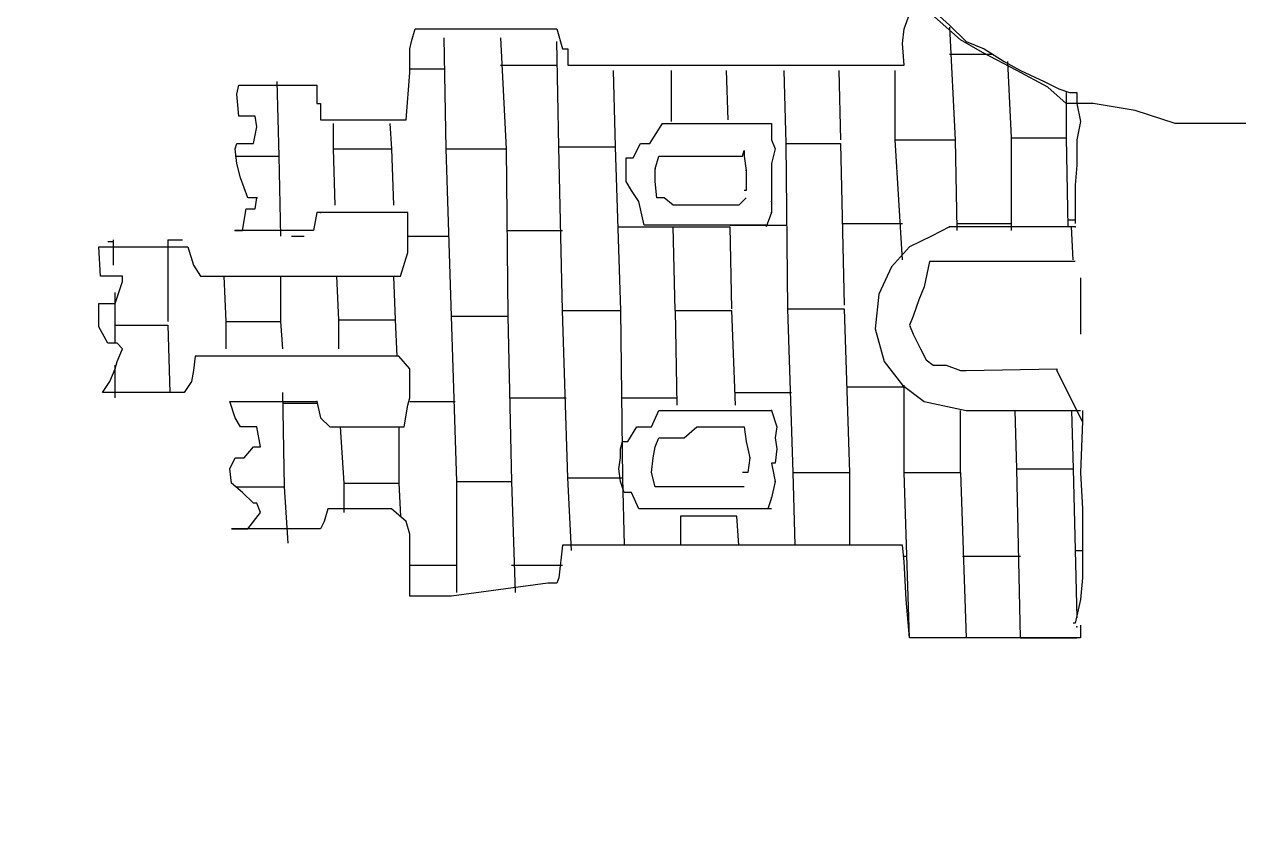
# Model space of a CAD drawing. Extents: x 730854 to 731444, y 4378581 to 4379608.
# Drawn here: x 730885.39 to 730892.07, y 4379436.21 to 4379440.71 of the extents above; entities that cross this region are included whole.
import ezdxf

# ---------------------------------------------------------------- set-up
doc = ezdxf.new("R2010")
doc.units = 0
doc.layers.get('0').update_dxf_attribs({"linetype": 'CONTINUOUS'})

msp = doc.modelspace()

# ---------------------------------------------------------------- linework, layer by layer
at = {"color": 0, "linetype": 'CONTINUOUS'}
for p, q in [((730890.37, 4379440.8), (730890.48, 4379440.7)), ((730890.37, 4379440.8), (730890.48, 4379440.7)), ((730890.23, 4379440.68), (730890.26, 4379440.76)), ((730890.23, 4379440.68), (730890.26, 4379440.76)), ((730890.54, 4379440.62), (730890.38, 4379440.76)), ((730890.54, 4379440.62), (730890.38, 4379440.76)), ((730887.52, 4379440.61), (730887.54, 4379440.68)), ((730887.52, 4379440.61), (730887.54, 4379440.68)), ((730887.54, 4379440.68), (730887.74, 4379440.68)), ((730887.54, 4379440.68), (730887.74, 4379440.68)), ((730887.74, 4379440.68), (730887.86, 4379440.68)), ((730887.74, 4379440.68), (730887.86, 4379440.68)), ((730887.86, 4379440.68), (730887.99, 4379440.68)), ((730887.86, 4379440.68), (730887.99, 4379440.68)), ((730887.99, 4379440.68), (730888.09, 4379440.68)), ((730887.99, 4379440.68), (730888.09, 4379440.68)), ((730888.09, 4379440.68), (730888.2, 4379440.68)), ((730888.09, 4379440.68), (730888.2, 4379440.68)), ((730888.2, 4379440.68), (730888.27, 4379440.68)), ((730888.2, 4379440.68), (730888.27, 4379440.68)), ((730888.27, 4379440.68), (730888.32, 4379440.68)), ((730888.27, 4379440.68), (730888.32, 4379440.68)), ((730888.32, 4379440.68), (730888.35, 4379440.57)), ((730888.32, 4379440.68), (730888.35, 4379440.57)), ((730890.22, 4379440.6), (730890.23, 4379440.68)), ((730890.22, 4379440.6), (730890.23, 4379440.68)), ((730890.48, 4379440.7), (730890.57, 4379440.61)), ((730890.48, 4379440.7), (730890.57, 4379440.61)), ((730890.48, 4379440.69), (730890.51, 4379440.07)), ((730890.48, 4379440.69), (730890.51, 4379440.07)), ((730887.51, 4379440.57), (730887.52, 4379440.61)), ((730887.51, 4379440.57), (730887.52, 4379440.61)), ((730887.71, 4379440.02), (730887.7, 4379440.63)), ((730887.71, 4379440.02), (730887.7, 4379440.63)), ((730888.01, 4379440.63), (730888.04, 4379440.02)), ((730888.01, 4379440.63), (730888.04, 4379440.02)), ((730888.33, 4379440.03), (730888.32, 4379440.61)), ((730888.33, 4379440.03), (730888.32, 4379440.61)), ((730890.23, 4379440.48), (730890.22, 4379440.6)), ((730890.23, 4379440.48), (730890.22, 4379440.6)), ((730890.66, 4379440.55), (730890.54, 4379440.62)), ((730890.66, 4379440.55), (730890.54, 4379440.62)), ((730890.57, 4379440.61), (730890.67, 4379440.57)), ((730890.57, 4379440.61), (730890.67, 4379440.57)), ((730887.51, 4379440.44), (730887.51, 4379440.57)), ((730887.51, 4379440.44), (730887.51, 4379440.57)), ((730888.35, 4379440.57), (730888.38, 4379440.57)), ((730888.35, 4379440.57), (730888.38, 4379440.57)), ((730888.38, 4379440.57), (730888.38, 4379440.48)), ((730888.38, 4379440.57), (730888.38, 4379440.48)), ((730890.48, 4379440.54), (730890.72, 4379440.54)), ((730890.48, 4379440.54), (730890.72, 4379440.54)), ((730890.85, 4379440.45), (730890.66, 4379440.55)), ((730890.85, 4379440.45), (730890.66, 4379440.55)), ((730890.67, 4379440.57), (730890.78, 4379440.5)), ((730890.67, 4379440.57), (730890.78, 4379440.5)), ((730888.01, 4379440.48), (730888.32, 4379440.48)), ((730888.01, 4379440.48), (730888.32, 4379440.48)), ((730888.38, 4379440.48), (730888.43, 4379440.48)), ((730888.38, 4379440.48), (730888.43, 4379440.48)), ((730888.43, 4379440.48), (730888.57, 4379440.48)), ((730888.43, 4379440.48), (730888.57, 4379440.48)), ((730888.57, 4379440.48), (730888.87, 4379440.48)), ((730888.57, 4379440.48), (730888.87, 4379440.48)), ((730888.87, 4379440.48), (730889.14, 4379440.48)), ((730888.87, 4379440.48), (730889.14, 4379440.48)), ((730889.14, 4379440.48), (730889.31, 4379440.48)), ((730889.14, 4379440.48), (730889.31, 4379440.48)), ((730889.31, 4379440.48), (730889.47, 4379440.48)), ((730889.31, 4379440.48), (730889.47, 4379440.48)), ((730889.47, 4379440.48), (730889.62, 4379440.48)), ((730889.47, 4379440.48), (730889.62, 4379440.48)), ((730889.62, 4379440.48), (730889.81, 4379440.48)), ((730889.62, 4379440.48), (730889.81, 4379440.48)), ((730889.81, 4379440.48), (730889.95, 4379440.48)), ((730889.81, 4379440.48), (730889.95, 4379440.48)), ((730889.95, 4379440.48), (730890.09, 4379440.48)), ((730889.95, 4379440.48), (730890.09, 4379440.48)), ((730890.09, 4379440.48), (730890.15, 4379440.48)), ((730890.09, 4379440.48), (730890.15, 4379440.48)), ((730890.15, 4379440.48), (730890.21, 4379440.48)), ((730890.15, 4379440.48), (730890.21, 4379440.48)), ((730890.21, 4379440.48), (730890.23, 4379440.48)), ((730890.21, 4379440.48), (730890.23, 4379440.48)), ((730890.78, 4379440.5), (730890.87, 4379440.45)), ((730890.78, 4379440.5), (730890.87, 4379440.45)), ((730890.82, 4379440.08), (730890.8, 4379440.5)), ((730890.82, 4379440.08), (730890.8, 4379440.5)), ((730887.49, 4379440.18), (730887.51, 4379440.44)), ((730887.49, 4379440.18), (730887.51, 4379440.44)), ((730887.51, 4379440.46), (730887.7, 4379440.46)), ((730887.51, 4379440.46), (730887.7, 4379440.46)), ((730888.63, 4379440.45), (730888.64, 4379440.03)), ((730888.63, 4379440.45), (730888.64, 4379440.03)), ((730888.95, 4379440.17), (730888.95, 4379440.45)), ((730888.95, 4379440.17), (730888.95, 4379440.45)), ((730889.25, 4379440.45), (730889.26, 4379440.18)), ((730889.25, 4379440.45), (730889.26, 4379440.18)), ((730889.58, 4379440.05), (730889.57, 4379440.45)), ((730889.58, 4379440.05), (730889.57, 4379440.45)), ((730889.87, 4379440.45), (730889.88, 4379440.07)), ((730889.87, 4379440.45), (730889.88, 4379440.07)), ((730890.18, 4379440.07), (730890.18, 4379440.45)), ((730890.18, 4379440.07), (730890.18, 4379440.45)), ((730891.02, 4379440.36), (730890.85, 4379440.45)), ((730891.02, 4379440.36), (730890.85, 4379440.45)), ((730890.87, 4379440.45), (730891, 4379440.39)), ((730890.87, 4379440.45), (730891, 4379440.39)), ((730886.56, 4379440.32), (730886.57, 4379440.37)), ((730886.56, 4379440.32), (730886.57, 4379440.37)), ((730886.57, 4379440.37), (730886.58, 4379440.37)), ((730886.57, 4379440.37), (730886.58, 4379440.37)), ((730886.58, 4379440.37), (730886.67, 4379440.37)), ((730886.58, 4379440.37), (730886.67, 4379440.37)), ((730886.67, 4379440.37), (730886.78, 4379440.37)), ((730886.67, 4379440.37), (730886.78, 4379440.37)), ((730886.78, 4379440.39), (730886.79, 4379439.98)), ((730886.78, 4379440.39), (730886.79, 4379439.98)), ((730886.78, 4379440.37), (730886.82, 4379440.37)), ((730886.78, 4379440.37), (730886.82, 4379440.37)), ((730886.82, 4379440.37), (730886.88, 4379440.37)), ((730886.82, 4379440.37), (730886.88, 4379440.37)), ((730886.88, 4379440.37), (730886.95, 4379440.37)), ((730886.88, 4379440.37), (730886.95, 4379440.37)), ((730886.95, 4379440.37), (730887, 4379440.37)), ((730886.95, 4379440.37), (730887, 4379440.37)), ((730887, 4379440.37), (730887, 4379440.33)), ((730887, 4379440.37), (730887, 4379440.33)), ((730891, 4379440.39), (730891.08, 4379440.35)), ((730891, 4379440.39), (730891.08, 4379440.35)), ((730891.12, 4379440.27), (730891.02, 4379440.36)), ((730891.12, 4379440.27), (730891.02, 4379440.36)), ((730891.08, 4379440.35), (730891.14, 4379440.33)), ((730891.08, 4379440.35), (730891.14, 4379440.33)), ((730886.57, 4379440.2), (730886.56, 4379440.32)), ((730886.57, 4379440.2), (730886.56, 4379440.32)), ((730887, 4379440.33), (730887, 4379440.27)), ((730887, 4379440.33), (730887, 4379440.27)), ((730887, 4379440.27), (730887.02, 4379440.27)), ((730887, 4379440.27), (730887.02, 4379440.27)), ((730887.02, 4379440.27), (730887.02, 4379440.18)), ((730887.02, 4379440.27), (730887.02, 4379440.18)), ((730891.12, 4379440.33), (730891.12, 4379440.08)), ((730891.12, 4379440.33), (730891.12, 4379440.08)), ((730891.27, 4379440.27), (730891.12, 4379440.27)), ((730891.27, 4379440.27), (730891.12, 4379440.27)), ((730891.14, 4379440.33), (730891.18, 4379440.33)), ((730891.14, 4379440.33), (730891.18, 4379440.33)), ((730891.18, 4379440.33), (730891.18, 4379440.27)), ((730891.18, 4379440.33), (730891.18, 4379440.27)), ((730891.18, 4379440.27), (730891.2, 4379440.17)), ((730891.18, 4379440.27), (730891.2, 4379440.17)), ((730891.5, 4379440.23), (730891.27, 4379440.27)), ((730891.5, 4379440.23), (730891.27, 4379440.27)), ((730886.61, 4379440.2), (730886.57, 4379440.2)), ((730886.61, 4379440.2), (730886.57, 4379440.2)), ((730886.66, 4379440.2), (730886.61, 4379440.2)), ((730886.66, 4379440.2), (730886.61, 4379440.2)), ((730886.67, 4379440.14), (730886.66, 4379440.2)), ((730886.67, 4379440.14), (730886.66, 4379440.2)), ((730891.72, 4379440.16), (730891.5, 4379440.23)), ((730891.72, 4379440.16), (730891.5, 4379440.23)), ((730886.65, 4379440.05), (730886.67, 4379440.14)), ((730886.65, 4379440.05), (730886.67, 4379440.14)), ((730887.02, 4379440.18), (730887.08, 4379440.18)), ((730887.02, 4379440.18), (730887.08, 4379440.18)), ((730887.08, 4379440.18), (730887.16, 4379440.18)), ((730887.08, 4379440.18), (730887.16, 4379440.18)), ((730887.09, 4379440.02), (730887.09, 4379440.16)), ((730887.09, 4379440.02), (730887.09, 4379440.16)), ((730887.16, 4379440.18), (730887.28, 4379440.18)), ((730887.16, 4379440.18), (730887.28, 4379440.18)), ((730887.28, 4379440.18), (730887.35, 4379440.18)), ((730887.28, 4379440.18), (730887.35, 4379440.18)), ((730887.35, 4379440.18), (730887.41, 4379440.18)), ((730887.35, 4379440.18), (730887.41, 4379440.18)), ((730887.4, 4379440.16), (730887.41, 4379440.02)), ((730887.4, 4379440.16), (730887.41, 4379440.02)), ((730887.41, 4379440.18), (730887.45, 4379440.18)), ((730887.41, 4379440.18), (730887.45, 4379440.18)), ((730887.45, 4379440.18), (730887.49, 4379440.18)), ((730887.45, 4379440.18), (730887.49, 4379440.18)), ((730888.83, 4379440.05), (730888.9, 4379440.16)), ((730888.83, 4379440.05), (730888.9, 4379440.16)), ((730888.9, 4379440.16), (730888.96, 4379440.16)), ((730888.9, 4379440.16), (730888.96, 4379440.16)), ((730888.96, 4379440.16), (730889.03, 4379440.16)), ((730888.96, 4379440.16), (730889.03, 4379440.16)), ((730889.03, 4379440.16), (730889.1, 4379440.16)), ((730889.03, 4379440.16), (730889.1, 4379440.16)), ((730889.1, 4379440.16), (730889.19, 4379440.16)), ((730889.1, 4379440.16), (730889.19, 4379440.16)), ((730889.19, 4379440.16), (730889.28, 4379440.16)), ((730889.19, 4379440.16), (730889.28, 4379440.16)), ((730889.28, 4379440.16), (730889.34, 4379440.16)), ((730889.28, 4379440.16), (730889.34, 4379440.16)), ((730889.34, 4379440.16), (730889.39, 4379440.16)), ((730889.34, 4379440.16), (730889.39, 4379440.16)), ((730889.39, 4379440.16), (730889.44, 4379440.16)), ((730889.39, 4379440.16), (730889.44, 4379440.16)), ((730889.44, 4379440.16), (730889.47, 4379440.16)), ((730889.44, 4379440.16), (730889.47, 4379440.16)), ((730889.47, 4379440.16), (730889.5, 4379440.16)), ((730889.47, 4379440.16), (730889.5, 4379440.16)), ((730889.5, 4379440.16), (730889.5, 4379440.07)), ((730889.5, 4379440.16), (730889.5, 4379440.07)), ((730891.2, 4379440.17), (730891.18, 4379440.07)), ((730891.2, 4379440.17), (730891.18, 4379440.07)), ((730891.92, 4379440.16), (730891.72, 4379440.16)), ((730891.92, 4379440.16), (730891.72, 4379440.16)), ((730892.14, 4379440.16), (730891.92, 4379440.16)), ((730892.14, 4379440.16), (730891.92, 4379440.16)), ((730889.5, 4379440.07), (730889.52, 4379440.02)), ((730889.5, 4379440.07), (730889.52, 4379440.02)), ((730891.18, 4379440.07), (730891.18, 4379439.93)), ((730891.18, 4379440.07), (730891.18, 4379439.93)), ((730886.55, 4379440.02), (730886.56, 4379440.05)), ((730886.55, 4379440.02), (730886.56, 4379440.05)), ((730886.56, 4379439.94), (730886.55, 4379440.02)), ((730886.56, 4379439.94), (730886.55, 4379440.02)), ((730886.56, 4379440.05), (730886.61, 4379440.05)), ((730886.56, 4379440.05), (730886.61, 4379440.05)), ((730886.61, 4379440.05), (730886.65, 4379440.05)), ((730886.61, 4379440.05), (730886.65, 4379440.05)), ((730888.74, 4379439.97), (730888.78, 4379440.05)), ((730888.74, 4379439.97), (730888.78, 4379440.05)), ((730888.78, 4379440.05), (730888.83, 4379440.05)), ((730888.78, 4379440.05), (730888.83, 4379440.05)), ((730889.34, 4379439.98), (730889.35, 4379440.01)), ((730889.34, 4379439.98), (730889.35, 4379440.01)), ((730889.35, 4379440.01), (730889.35, 4379439.98)), ((730889.35, 4379440.01), (730889.35, 4379439.98)), ((730889.52, 4379440.02), (730889.5, 4379439.94)), ((730889.52, 4379440.02), (730889.5, 4379439.94)), ((730886.58, 4379439.86), (730886.56, 4379439.94)), ((730886.58, 4379439.86), (730886.56, 4379439.94)), ((730888.7, 4379439.92), (730888.7, 4379439.97)), ((730888.7, 4379439.97), (730888.74, 4379439.97)), ((730888.7, 4379439.92), (730888.7, 4379439.97)), ((730888.7, 4379439.97), (730888.74, 4379439.97)), ((730888.86, 4379439.91), (730888.88, 4379439.98)), ((730888.86, 4379439.91), (730888.88, 4379439.98)), ((730888.88, 4379439.98), (730888.91, 4379439.98)), ((730888.88, 4379439.98), (730888.91, 4379439.98)), ((730888.91, 4379439.98), (730888.96, 4379439.98)), ((730888.91, 4379439.98), (730888.96, 4379439.98)), ((730888.96, 4379439.98), (730889.04, 4379439.98)), ((730888.96, 4379439.98), (730889.04, 4379439.98)), ((730889.04, 4379439.98), (730889.14, 4379439.98)), ((730889.04, 4379439.98), (730889.14, 4379439.98)), ((730889.14, 4379439.98), (730889.2, 4379439.98)), ((730889.14, 4379439.98), (730889.2, 4379439.98)), ((730889.2, 4379439.98), (730889.25, 4379439.98)), ((730889.2, 4379439.98), (730889.25, 4379439.98)), ((730889.25, 4379439.98), (730889.31, 4379439.98)), ((730889.25, 4379439.98), (730889.31, 4379439.98)), ((730889.31, 4379439.98), (730889.34, 4379439.98)), ((730889.31, 4379439.98), (730889.34, 4379439.98)), ((730889.35, 4379439.98), (730889.36, 4379439.9)), ((730889.35, 4379439.98), (730889.36, 4379439.9)), ((730889.5, 4379439.94), (730889.5, 4379439.9)), ((730889.5, 4379439.94), (730889.5, 4379439.9)), ((730888.7, 4379439.84), (730888.7, 4379439.92)), ((730888.7, 4379439.84), (730888.7, 4379439.92)), ((730888.86, 4379439.84), (730888.86, 4379439.91)), ((730888.86, 4379439.84), (730888.86, 4379439.91)), ((730889.36, 4379439.9), (730889.36, 4379439.79)), ((730889.36, 4379439.9), (730889.36, 4379439.79)), ((730889.5, 4379439.9), (730889.5, 4379439.83)), ((730889.5, 4379439.9), (730889.5, 4379439.83)), ((730891.18, 4379439.93), (730891.17, 4379439.82)), ((730891.18, 4379439.93), (730891.17, 4379439.82)), ((730886.62, 4379439.75), (730886.58, 4379439.86)), ((730886.62, 4379439.75), (730886.58, 4379439.86)), ((730888.73, 4379439.79), (730888.7, 4379439.84)), ((730888.73, 4379439.79), (730888.7, 4379439.84)), ((730888.87, 4379439.75), (730888.86, 4379439.84)), ((730888.87, 4379439.75), (730888.86, 4379439.84)), ((730889.5, 4379439.83), (730889.5, 4379439.79)), ((730889.5, 4379439.83), (730889.5, 4379439.79)), ((730891.17, 4379439.82), (730891.17, 4379439.71)), ((730891.17, 4379439.82), (730891.17, 4379439.71)), ((730886.67, 4379439.75), (730886.62, 4379439.75)), ((730886.67, 4379439.75), (730886.62, 4379439.75)), ((730886.66, 4379439.69), (730886.67, 4379439.75)), ((730886.66, 4379439.69), (730886.67, 4379439.75)), ((730888.77, 4379439.73), (730888.73, 4379439.79)), ((730888.77, 4379439.73), (730888.73, 4379439.79)), ((730888.91, 4379439.75), (730888.87, 4379439.75)), ((730888.91, 4379439.75), (730888.87, 4379439.75)), ((730888.96, 4379439.71), (730888.91, 4379439.75)), ((730888.96, 4379439.71), (730888.91, 4379439.75)), ((730889.36, 4379439.75), (730889.32, 4379439.71)), ((730889.36, 4379439.75), (730889.32, 4379439.71)), ((730889.36, 4379439.79), (730889.35, 4379439.79)), ((730889.36, 4379439.79), (730889.35, 4379439.79)), ((730889.5, 4379439.79), (730889.5, 4379439.73)), ((730889.5, 4379439.79), (730889.5, 4379439.73)), ((730886.59, 4379439.57), (730886.61, 4379439.69)), ((730886.59, 4379439.57), (730886.61, 4379439.69)), ((730886.61, 4379439.69), (730886.66, 4379439.69)), ((730886.61, 4379439.69), (730886.66, 4379439.69)), ((730887, 4379439.67), (730886.98, 4379439.57)), ((730887, 4379439.67), (730886.98, 4379439.57)), ((730887.02, 4379439.67), (730887, 4379439.67)), ((730887.02, 4379439.67), (730887, 4379439.67)), ((730887.08, 4379439.67), (730887.02, 4379439.67)), ((730887.08, 4379439.67), (730887.02, 4379439.67)), ((730887.15, 4379439.67), (730887.08, 4379439.67)), ((730887.15, 4379439.67), (730887.08, 4379439.67)), ((730887.24, 4379439.67), (730887.15, 4379439.67)), ((730887.24, 4379439.67), (730887.15, 4379439.67)), ((730887.31, 4379439.67), (730887.24, 4379439.67)), ((730887.31, 4379439.67), (730887.24, 4379439.67)), ((730887.4, 4379439.67), (730887.31, 4379439.67)), ((730887.4, 4379439.67), (730887.31, 4379439.67)), ((730887.46, 4379439.67), (730887.4, 4379439.67)), ((730887.46, 4379439.67), (730887.4, 4379439.67)), ((730887.5, 4379439.67), (730887.46, 4379439.67)), ((730887.5, 4379439.67), (730887.46, 4379439.67)), ((730887.5, 4379439.61), (730887.5, 4379439.67)), ((730887.5, 4379439.61), (730887.5, 4379439.67)), ((730888.8, 4379439.6), (730888.77, 4379439.73)), ((730888.8, 4379439.6), (730888.77, 4379439.73)), ((730889.02, 4379439.71), (730888.96, 4379439.71)), ((730889.02, 4379439.71), (730888.96, 4379439.71)), ((730889.05, 4379439.71), (730889.02, 4379439.71)), ((730889.05, 4379439.71), (730889.02, 4379439.71)), ((730889.11, 4379439.71), (730889.05, 4379439.71)), ((730889.11, 4379439.71), (730889.05, 4379439.71)), ((730889.19, 4379439.71), (730889.11, 4379439.71)), ((730889.19, 4379439.71), (730889.11, 4379439.71)), ((730889.27, 4379439.71), (730889.19, 4379439.71)), ((730889.27, 4379439.71), (730889.19, 4379439.71)), ((730889.32, 4379439.71), (730889.27, 4379439.71)), ((730889.32, 4379439.71), (730889.27, 4379439.71)), ((730889.5, 4379439.67), (730889.47, 4379439.59)), ((730889.5, 4379439.67), (730889.47, 4379439.59)), ((730889.5, 4379439.73), (730889.5, 4379439.67)), ((730889.5, 4379439.73), (730889.5, 4379439.67)), ((730891.17, 4379439.71), (730891.17, 4379439.62)), ((730891.17, 4379439.71), (730891.17, 4379439.62)), ((730887.5, 4379439.57), (730887.5, 4379439.61)), ((730887.5, 4379439.57), (730887.5, 4379439.61)), ((730888.86, 4379439.6), (730888.8, 4379439.6)), ((730888.86, 4379439.6), (730888.8, 4379439.6)), ((730888.88, 4379439.6), (730888.86, 4379439.6)), ((730888.88, 4379439.6), (730888.86, 4379439.6)), ((730888.98, 4379439.6), (730888.88, 4379439.6)), ((730888.98, 4379439.6), (730888.88, 4379439.6)), ((730889.09, 4379439.6), (730888.98, 4379439.6)), ((730889.09, 4379439.6), (730888.98, 4379439.6)), ((730889.16, 4379439.6), (730889.09, 4379439.6)), ((730889.16, 4379439.6), (730889.09, 4379439.6)), ((730889.24, 4379439.6), (730889.16, 4379439.6)), ((730889.24, 4379439.6), (730889.16, 4379439.6)), ((730889.38, 4379439.6), (730889.24, 4379439.6)), ((730889.38, 4379439.6), (730889.24, 4379439.6)), ((730889.27, 4379439.6), (730889.58, 4379439.6)), ((730889.27, 4379439.6), (730889.58, 4379439.6)), ((730889.48, 4379439.6), (730889.38, 4379439.6)), ((730889.48, 4379439.6), (730889.38, 4379439.6)), ((730889.89, 4379439.61), (730890.22, 4379439.61)), ((730889.89, 4379439.61), (730890.22, 4379439.61)), ((730890.52, 4379439.61), (730890.82, 4379439.61)), ((730890.52, 4379439.61), (730890.82, 4379439.61)), ((730891.13, 4379439.63), (730891.17, 4379439.63)), ((730891.13, 4379439.63), (730891.17, 4379439.63)), ((730891.17, 4379439.62), (730891.17, 4379439.61)), ((730891.17, 4379439.62), (730891.17, 4379439.61)), ((730886.59, 4379439.57), (730886.55, 4379439.57)), ((730886.55, 4379439.57), (730886.56, 4379439.57)), ((730886.59, 4379439.57), (730886.55, 4379439.57)), ((730886.55, 4379439.57), (730886.56, 4379439.57)), ((730886.56, 4379439.57), (730886.59, 4379439.57)), ((730886.56, 4379439.57), (730886.59, 4379439.57)), ((730886.66, 4379439.57), (730886.59, 4379439.57)), ((730886.66, 4379439.57), (730886.59, 4379439.57)), ((730886.71, 4379439.57), (730886.66, 4379439.57)), ((730886.71, 4379439.57), (730886.66, 4379439.57)), ((730886.79, 4379439.57), (730886.71, 4379439.57)), ((730886.79, 4379439.57), (730886.71, 4379439.57)), ((730886.82, 4379439.57), (730886.79, 4379439.57)), ((730886.82, 4379439.57), (730886.79, 4379439.57)), ((730886.84, 4379439.57), (730886.82, 4379439.57)), ((730886.84, 4379439.57), (730886.82, 4379439.57)), ((730886.87, 4379439.57), (730886.84, 4379439.57)), ((730886.87, 4379439.57), (730886.84, 4379439.57)), ((730886.86, 4379439.54), (730886.93, 4379439.54)), ((730886.86, 4379439.54), (730886.93, 4379439.54)), ((730886.92, 4379439.57), (730886.87, 4379439.57)), ((730886.92, 4379439.57), (730886.87, 4379439.57)), ((730886.98, 4379439.57), (730886.92, 4379439.57)), ((730886.98, 4379439.57), (730886.92, 4379439.57)), ((730887.5, 4379439.5), (730887.5, 4379439.57)), ((730887.5, 4379439.5), (730887.5, 4379439.57)), ((730887.5, 4379439.54), (730887.72, 4379439.54)), ((730887.5, 4379439.54), (730887.72, 4379439.54)), ((730888.05, 4379439.57), (730888.35, 4379439.57)), ((730888.05, 4379439.57), (730888.35, 4379439.57)), ((730888.66, 4379439.59), (730888.96, 4379439.59)), ((730888.66, 4379439.59), (730888.96, 4379439.59)), ((730890.38, 4379439.54), (730890.26, 4379439.48)), ((730890.38, 4379439.54), (730890.26, 4379439.48)), ((730890.48, 4379439.59), (730890.38, 4379439.54)), ((730890.48, 4379439.59), (730890.38, 4379439.54)), ((730890.52, 4379439.59), (730890.48, 4379439.59)), ((730890.52, 4379439.59), (730890.48, 4379439.59)), ((730891.17, 4379439.59), (730890.52, 4379439.59)), ((730891.17, 4379439.59), (730890.52, 4379439.59)), ((730891.16, 4379439.41), (730891.15, 4379439.59)), ((730891.16, 4379439.41), (730891.15, 4379439.59)), ((730885.81, 4379439.32), (730885.8, 4379439.48)), ((730885.8, 4379439.48), (730885.81, 4379439.48)), ((730885.81, 4379439.32), (730885.8, 4379439.48)), ((730885.8, 4379439.48), (730885.81, 4379439.48)), ((730885.81, 4379439.48), (730885.86, 4379439.48)), ((730885.81, 4379439.48), (730885.86, 4379439.48)), ((730885.85, 4379439.51), (730885.88, 4379439.51)), ((730885.85, 4379439.51), (730885.88, 4379439.51)), ((730885.86, 4379439.48), (730885.99, 4379439.48)), ((730885.86, 4379439.48), (730885.99, 4379439.48)), ((730885.88, 4379439.38), (730885.88, 4379439.52)), ((730885.88, 4379439.38), (730885.88, 4379439.52)), ((730885.99, 4379439.48), (730886.1, 4379439.48)), ((730885.99, 4379439.48), (730886.1, 4379439.48)), ((730886.1, 4379439.48), (730886.18, 4379439.48)), ((730886.1, 4379439.48), (730886.18, 4379439.48)), ((730886.18, 4379439.52), (730886.18, 4379439.07)), ((730886.18, 4379439.52), (730886.26, 4379439.52)), ((730886.18, 4379439.52), (730886.18, 4379439.07)), ((730886.18, 4379439.52), (730886.26, 4379439.52)), ((730886.18, 4379439.48), (730886.26, 4379439.48)), ((730886.18, 4379439.48), (730886.26, 4379439.48)), ((730886.26, 4379439.48), (730886.29, 4379439.48)), ((730886.26, 4379439.48), (730886.29, 4379439.48)), ((730886.29, 4379439.48), (730886.32, 4379439.38)), ((730886.29, 4379439.48), (730886.32, 4379439.38)), ((730887.5, 4379439.45), (730887.5, 4379439.5)), ((730887.5, 4379439.45), (730887.5, 4379439.5)), ((730890.26, 4379439.48), (730890.16, 4379439.37)), ((730890.26, 4379439.48), (730890.16, 4379439.37)), ((730887.46, 4379439.32), (730887.5, 4379439.45)), ((730887.46, 4379439.32), (730887.5, 4379439.45)), ((730890.37, 4379439.4), (730890.34, 4379439.26)), ((730890.37, 4379439.4), (730890.34, 4379439.26)), ((730890.42, 4379439.4), (730890.37, 4379439.4)), ((730890.42, 4379439.4), (730890.37, 4379439.4)), ((730890.46, 4379439.4), (730890.42, 4379439.4)), ((730890.46, 4379439.4), (730890.42, 4379439.4)), ((730890.52, 4379439.4), (730890.46, 4379439.4)), ((730890.52, 4379439.4), (730890.46, 4379439.4)), ((730891.17, 4379439.4), (730890.52, 4379439.4)), ((730891.17, 4379439.4), (730890.52, 4379439.4)), ((730886.32, 4379439.38), (730886.36, 4379439.32)), ((730886.32, 4379439.38), (730886.36, 4379439.32)), ((730890.16, 4379439.37), (730890.09, 4379439.22)), ((730890.16, 4379439.37), (730890.09, 4379439.22)), ((730885.88, 4379439.32), (730885.81, 4379439.32)), ((730885.88, 4379439.32), (730885.81, 4379439.32)), ((730885.93, 4379439.32), (730885.88, 4379439.32)), ((730885.93, 4379439.32), (730885.88, 4379439.32)), ((730885.89, 4379439.17), (730885.93, 4379439.29)), ((730885.89, 4379439.17), (730885.93, 4379439.29)), ((730885.93, 4379439.29), (730885.93, 4379439.32)), ((730885.93, 4379439.29), (730885.93, 4379439.32)), ((730886.36, 4379439.32), (730886.52, 4379439.32)), ((730886.36, 4379439.32), (730886.52, 4379439.32)), ((730886.5, 4379439.07), (730886.49, 4379439.32)), ((730886.5, 4379439.07), (730886.49, 4379439.32)), ((730886.52, 4379439.32), (730886.82, 4379439.32)), ((730886.52, 4379439.32), (730886.82, 4379439.32)), ((730886.8, 4379439.32), (730886.8, 4379439.07)), ((730886.8, 4379439.32), (730886.8, 4379439.07)), ((730886.82, 4379439.32), (730887.08, 4379439.32)), ((730886.82, 4379439.32), (730887.08, 4379439.32)), ((730887.08, 4379439.32), (730887.28, 4379439.32)), ((730887.08, 4379439.32), (730887.28, 4379439.32)), ((730887.12, 4379439.08), (730887.11, 4379439.32)), ((730887.12, 4379439.08), (730887.11, 4379439.32)), ((730887.28, 4379439.32), (730887.39, 4379439.32)), ((730887.28, 4379439.32), (730887.39, 4379439.32)), ((730887.39, 4379439.32), (730887.46, 4379439.32)), ((730887.39, 4379439.32), (730887.46, 4379439.32)), ((730887.42, 4379439.32), (730887.43, 4379439.08)), ((730887.42, 4379439.32), (730887.43, 4379439.08)), ((730891.2, 4379439.31), (730891.2, 4379439.23)), ((730891.2, 4379439.31), (730891.2, 4379439.23)), ((730885.89, 4379439.05), (730885.89, 4379439.23)), ((730885.89, 4379439.05), (730885.89, 4379439.23)), ((730890.09, 4379439.22), (730890.07, 4379439.03)), ((730890.09, 4379439.22), (730890.07, 4379439.03)), ((730890.34, 4379439.26), (730890.31, 4379439.19)), ((730890.34, 4379439.26), (730890.31, 4379439.19)), ((730891.2, 4379439.23), (730891.2, 4379439.05)), ((730891.2, 4379439.23), (730891.2, 4379439.05)), ((730885.8, 4379439.08), (730885.8, 4379439.17)), ((730885.8, 4379439.17), (730885.85, 4379439.17)), ((730885.8, 4379439.08), (730885.8, 4379439.17)), ((730885.8, 4379439.17), (730885.85, 4379439.17)), ((730885.85, 4379439.17), (730885.89, 4379439.17)), ((730885.85, 4379439.17), (730885.89, 4379439.17)), ((730888.97, 4379439.13), (730888.98, 4379438.61)), ((730888.97, 4379439.13), (730888.98, 4379438.61)), ((730890.31, 4379439.19), (730890.28, 4379439.1)), ((730890.31, 4379439.19), (730890.28, 4379439.1)), ((730885.8, 4379439.04), (730885.8, 4379439.08)), ((730885.8, 4379439.04), (730885.8, 4379439.08)), ((730890.28, 4379439.1), (730890.26, 4379439.05)), ((730890.28, 4379439.1), (730890.26, 4379439.05)), ((730885.85, 4379438.95), (730885.8, 4379439.04)), ((730885.85, 4379438.95), (730885.8, 4379439.04)), ((730890.07, 4379439.03), (730890.12, 4379438.85)), ((730890.07, 4379439.03), (730890.12, 4379438.85)), ((730890.26, 4379439.05), (730890.28, 4379439)), ((730890.26, 4379439.05), (730890.28, 4379439)), ((730890.28, 4379439), (730890.32, 4379438.92)), ((730890.28, 4379439), (730890.32, 4379438.92)), ((730891.2, 4379439.05), (730891.2, 4379439)), ((730891.2, 4379439.05), (730891.2, 4379439)), ((730885.9, 4379438.95), (730885.85, 4379438.95)), ((730885.9, 4379438.95), (730885.85, 4379438.95)), ((730885.93, 4379438.92), (730885.9, 4379438.95)), ((730885.93, 4379438.92), (730885.9, 4379438.95)), ((730885.9, 4379438.85), (730885.93, 4379438.92)), ((730885.9, 4379438.85), (730885.93, 4379438.92)), ((730886.33, 4379438.88), (730886.32, 4379438.8)), ((730886.33, 4379438.88), (730886.32, 4379438.8)), ((730886.36, 4379438.88), (730886.33, 4379438.88)), ((730886.36, 4379438.88), (730886.33, 4379438.88)), ((730886.42, 4379438.88), (730886.36, 4379438.88)), ((730886.42, 4379438.88), (730886.36, 4379438.88)), ((730886.47, 4379438.88), (730886.42, 4379438.88)), ((730886.47, 4379438.88), (730886.42, 4379438.88)), ((730886.59, 4379438.88), (730886.47, 4379438.88)), ((730886.59, 4379438.88), (730886.47, 4379438.88)), ((730886.78, 4379438.88), (730886.59, 4379438.88)), ((730886.78, 4379438.88), (730886.59, 4379438.88)), ((730887.06, 4379438.88), (730886.78, 4379438.88)), ((730887.06, 4379438.88), (730886.78, 4379438.88)), ((730887.31, 4379438.88), (730887.06, 4379438.88)), ((730887.31, 4379438.88), (730887.06, 4379438.88)), ((730887.45, 4379438.88), (730887.31, 4379438.88)), ((730887.45, 4379438.88), (730887.31, 4379438.88)), ((730887.51, 4379438.81), (730887.45, 4379438.88)), ((730887.51, 4379438.81), (730887.45, 4379438.88)), ((730890.32, 4379438.92), (730890.35, 4379438.86)), ((730890.32, 4379438.92), (730890.35, 4379438.86)), ((730885.86, 4379438.74), (730885.89, 4379438.81)), ((730885.86, 4379438.74), (730885.89, 4379438.81)), ((730885.89, 4379438.81), (730885.9, 4379438.85)), ((730885.89, 4379438.81), (730885.9, 4379438.85)), ((730885.89, 4379438.65), (730885.89, 4379438.83)), ((730885.89, 4379438.65), (730885.89, 4379438.83)), ((730886.32, 4379438.8), (730886.31, 4379438.74)), ((730886.32, 4379438.8), (730886.31, 4379438.74)), ((730887.51, 4379438.65), (730887.51, 4379438.81)), ((730887.51, 4379438.65), (730887.51, 4379438.81)), ((730890.12, 4379438.85), (730890.22, 4379438.72)), ((730890.12, 4379438.85), (730890.22, 4379438.72)), ((730890.35, 4379438.86), (730890.39, 4379438.83)), ((730890.35, 4379438.86), (730890.39, 4379438.83)), ((730890.39, 4379438.83), (730890.46, 4379438.83)), ((730890.39, 4379438.83), (730890.46, 4379438.83)), ((730890.46, 4379438.83), (730890.54, 4379438.8)), ((730890.46, 4379438.83), (730890.54, 4379438.8)), ((730890.54, 4379438.8), (730890.57, 4379438.8)), ((730890.54, 4379438.8), (730890.57, 4379438.8)), ((730890.57, 4379438.8), (730891.07, 4379438.81)), ((730890.57, 4379438.8), (730891.07, 4379438.81)), ((730891.07, 4379438.81), (730891.07, 4379438.8)), ((730891.07, 4379438.81), (730891.07, 4379438.8)), ((730891.21, 4379438.52), (730891.07, 4379438.8)), ((730891.21, 4379438.52), (730891.07, 4379438.8)), ((730885.82, 4379438.68), (730885.86, 4379438.74)), ((730885.82, 4379438.68), (730885.86, 4379438.74)), ((730886.31, 4379438.74), (730886.27, 4379438.68)), ((730886.31, 4379438.74), (730886.27, 4379438.68)), ((730885.9, 4379438.68), (730885.82, 4379438.68)), ((730885.9, 4379438.68), (730885.82, 4379438.68)), ((730885.97, 4379438.68), (730885.9, 4379438.68)), ((730885.97, 4379438.68), (730885.9, 4379438.68)), ((730886.05, 4379438.68), (730885.97, 4379438.68)), ((730886.05, 4379438.68), (730885.97, 4379438.68)), ((730886.13, 4379438.68), (730886.05, 4379438.68)), ((730886.13, 4379438.68), (730886.05, 4379438.68)), ((730886.21, 4379438.68), (730886.13, 4379438.68)), ((730886.21, 4379438.68), (730886.13, 4379438.68)), ((730886.27, 4379438.68), (730886.21, 4379438.68)), ((730886.27, 4379438.68), (730886.21, 4379438.68)), ((730886.81, 4379438.68), (730886.82, 4379438.16)), ((730886.81, 4379438.68), (730886.82, 4379438.16)), ((730889.3, 4379438.68), (730889.61, 4379438.68)), ((730889.3, 4379438.68), (730889.61, 4379438.68)), ((730889.92, 4379438.71), (730890.23, 4379438.71)), ((730889.92, 4379438.71), (730890.23, 4379438.71)), ((730890.22, 4379438.72), (730890.34, 4379438.63)), ((730890.22, 4379438.72), (730890.34, 4379438.63)), ((730890.23, 4379438.24), (730890.23, 4379438.72)), ((730890.23, 4379438.24), (730890.23, 4379438.72)), ((730886.55, 4379438.54), (730886.52, 4379438.63)), ((730886.52, 4379438.63), (730886.53, 4379438.63)), ((730886.55, 4379438.54), (730886.52, 4379438.63)), ((730886.52, 4379438.63), (730886.53, 4379438.63)), ((730886.53, 4379438.63), (730886.66, 4379438.63)), ((730886.53, 4379438.63), (730886.66, 4379438.63)), ((730886.66, 4379438.63), (730886.8, 4379438.63)), ((730886.66, 4379438.63), (730886.8, 4379438.63)), ((730886.8, 4379438.63), (730886.95, 4379438.63)), ((730886.8, 4379438.63), (730886.95, 4379438.63)), ((730886.81, 4379438.62), (730887, 4379438.62)), ((730886.81, 4379438.62), (730887, 4379438.62)), ((730886.95, 4379438.63), (730887, 4379438.63)), ((730886.95, 4379438.63), (730887, 4379438.63)), ((730887, 4379438.63), (730887.02, 4379438.54)), ((730887, 4379438.63), (730887.02, 4379438.54)), ((730887.48, 4379438.49), (730887.5, 4379438.61)), ((730887.48, 4379438.49), (730887.5, 4379438.61)), ((730887.5, 4379438.61), (730887.51, 4379438.65)), ((730887.5, 4379438.61), (730887.51, 4379438.65)), ((730887.51, 4379438.63), (730887.76, 4379438.63)), ((730887.51, 4379438.63), (730887.76, 4379438.63)), ((730888.06, 4379438.65), (730888.37, 4379438.65)), ((730888.06, 4379438.65), (730888.37, 4379438.65)), ((730888.68, 4379438.65), (730888.98, 4379438.65)), ((730888.68, 4379438.65), (730888.98, 4379438.65)), ((730890.34, 4379438.63), (730890.57, 4379438.58)), ((730890.34, 4379438.63), (730890.57, 4379438.58)), ((730886.58, 4379438.49), (730886.55, 4379438.54)), ((730886.58, 4379438.49), (730886.55, 4379438.54)), ((730887.02, 4379438.54), (730887.07, 4379438.49)), ((730887.02, 4379438.54), (730887.07, 4379438.49)), ((730888.84, 4379438.49), (730888.88, 4379438.58)), ((730888.84, 4379438.49), (730888.88, 4379438.58)), ((730888.88, 4379438.58), (730888.97, 4379438.58)), ((730888.88, 4379438.58), (730888.97, 4379438.58)), ((730888.97, 4379438.58), (730889.07, 4379438.58)), ((730888.97, 4379438.58), (730889.07, 4379438.58)), ((730889.07, 4379438.58), (730889.14, 4379438.58)), ((730889.07, 4379438.58), (730889.14, 4379438.58)), ((730889.14, 4379438.58), (730889.17, 4379438.58)), ((730889.14, 4379438.58), (730889.17, 4379438.58)), ((730889.17, 4379438.58), (730889.26, 4379438.58)), ((730889.17, 4379438.58), (730889.26, 4379438.58)), ((730889.26, 4379438.58), (730889.3, 4379438.58)), ((730889.26, 4379438.58), (730889.3, 4379438.58)), ((730889.3, 4379438.58), (730889.36, 4379438.58)), ((730889.3, 4379438.58), (730889.36, 4379438.58)), ((730889.36, 4379438.58), (730889.41, 4379438.58)), ((730889.36, 4379438.58), (730889.41, 4379438.58)), ((730889.41, 4379438.58), (730889.44, 4379438.58)), ((730889.41, 4379438.58), (730889.44, 4379438.58)), ((730889.44, 4379438.58), (730889.5, 4379438.58)), ((730889.44, 4379438.58), (730889.5, 4379438.58)), ((730889.5, 4379438.58), (730889.53, 4379438.49)), ((730889.5, 4379438.58), (730889.53, 4379438.49)), ((730890.54, 4379438.24), (730890.54, 4379438.58)), ((730890.54, 4379438.24), (730890.54, 4379438.58)), ((730890.57, 4379438.58), (730891.2, 4379438.58)), ((730890.57, 4379438.58), (730891.2, 4379438.58)), ((730890.85, 4379438.26), (730890.84, 4379438.58)), ((730890.85, 4379438.26), (730890.84, 4379438.58)), ((730891.15, 4379438.58), (730891.16, 4379438.26)), ((730891.15, 4379438.58), (730891.16, 4379438.26)), ((730891.21, 4379438.58), (730891.21, 4379438.52)), ((730891.21, 4379438.58), (730891.21, 4379438.52)), ((730886.67, 4379438.49), (730886.58, 4379438.49)), ((730886.67, 4379438.49), (730886.58, 4379438.49)), ((730886.69, 4379438.38), (730886.67, 4379438.49)), ((730886.69, 4379438.38), (730886.67, 4379438.49)), ((730887.07, 4379438.49), (730887.17, 4379438.49)), ((730887.07, 4379438.49), (730887.17, 4379438.49)), ((730887.15, 4379438.18), (730887.13, 4379438.49)), ((730887.15, 4379438.18), (730887.13, 4379438.49)), ((730887.17, 4379438.49), (730887.28, 4379438.49)), ((730887.17, 4379438.49), (730887.28, 4379438.49)), ((730887.28, 4379438.49), (730887.39, 4379438.49)), ((730887.28, 4379438.49), (730887.39, 4379438.49)), ((730887.39, 4379438.49), (730887.48, 4379438.49)), ((730887.39, 4379438.49), (730887.48, 4379438.49)), ((730887.45, 4379438.49), (730887.45, 4379438.18)), ((730887.45, 4379438.49), (730887.45, 4379438.18)), ((730888.71, 4379438.41), (730888.76, 4379438.49)), ((730888.71, 4379438.41), (730888.76, 4379438.49)), ((730888.76, 4379438.49), (730888.8, 4379438.49)), ((730888.76, 4379438.49), (730888.8, 4379438.49)), ((730888.8, 4379438.49), (730888.84, 4379438.49)), ((730888.8, 4379438.49), (730888.84, 4379438.49)), ((730889.02, 4379438.43), (730889.09, 4379438.49)), ((730889.02, 4379438.43), (730889.09, 4379438.49)), ((730889.09, 4379438.49), (730889.16, 4379438.49)), ((730889.09, 4379438.49), (730889.16, 4379438.49)), ((730889.16, 4379438.49), (730889.22, 4379438.49)), ((730889.16, 4379438.49), (730889.22, 4379438.49)), ((730889.22, 4379438.49), (730889.26, 4379438.49)), ((730889.22, 4379438.49), (730889.26, 4379438.49)), ((730889.26, 4379438.49), (730889.3, 4379438.49)), ((730889.26, 4379438.49), (730889.3, 4379438.49)), ((730889.3, 4379438.49), (730889.35, 4379438.49)), ((730889.3, 4379438.49), (730889.35, 4379438.49)), ((730889.35, 4379438.49), (730889.36, 4379438.41)), ((730889.35, 4379438.49), (730889.36, 4379438.41)), ((730889.53, 4379438.49), (730889.52, 4379438.43)), ((730889.53, 4379438.49), (730889.52, 4379438.43)), ((730891.21, 4379438.52), (730891.2, 4379438.24)), ((730891.21, 4379438.52), (730891.2, 4379438.24)), ((730888.67, 4379438.37), (730888.68, 4379438.41)), ((730888.67, 4379438.37), (730888.68, 4379438.41)), ((730888.68, 4379438.41), (730888.71, 4379438.41)), ((730888.68, 4379438.41), (730888.71, 4379438.41)), ((730888.86, 4379438.38), (730888.88, 4379438.43)), ((730888.86, 4379438.38), (730888.88, 4379438.43)), ((730888.88, 4379438.43), (730888.95, 4379438.43)), ((730888.88, 4379438.43), (730888.95, 4379438.43)), ((730888.95, 4379438.43), (730889.02, 4379438.43)), ((730888.95, 4379438.43), (730889.02, 4379438.43)), ((730889.36, 4379438.41), (730889.37, 4379438.37)), ((730889.36, 4379438.41), (730889.37, 4379438.37)), ((730889.52, 4379438.43), (730889.53, 4379438.37)), ((730889.52, 4379438.43), (730889.53, 4379438.37)), ((730886.6, 4379438.32), (730886.65, 4379438.38)), ((730886.6, 4379438.32), (730886.65, 4379438.38)), ((730886.65, 4379438.38), (730886.69, 4379438.38)), ((730886.65, 4379438.38), (730886.69, 4379438.38)), ((730888.67, 4379438.32), (730888.67, 4379438.37)), ((730888.67, 4379438.32), (730888.67, 4379438.37)), ((730888.85, 4379438.32), (730888.86, 4379438.38)), ((730888.85, 4379438.32), (730888.86, 4379438.38)), ((730889.37, 4379438.37), (730889.38, 4379438.32)), ((730889.37, 4379438.37), (730889.38, 4379438.32)), ((730889.53, 4379438.37), (730889.52, 4379438.29)), ((730889.53, 4379438.37), (730889.52, 4379438.29)), ((730886.52, 4379438.26), (730886.55, 4379438.32)), ((730886.52, 4379438.26), (730886.55, 4379438.32)), ((730886.55, 4379438.32), (730886.6, 4379438.32)), ((730886.55, 4379438.32), (730886.6, 4379438.32)), ((730888.66, 4379438.26), (730888.67, 4379438.32)), ((730888.66, 4379438.26), (730888.67, 4379438.32)), ((730888.84, 4379438.24), (730888.85, 4379438.32)), ((730888.84, 4379438.24), (730888.85, 4379438.32)), ((730889.38, 4379438.32), (730889.37, 4379438.24)), ((730889.38, 4379438.32), (730889.37, 4379438.24)), ((730889.52, 4379438.29), (730889.5, 4379438.29)), ((730889.5, 4379438.29), (730889.52, 4379438.19)), ((730889.52, 4379438.29), (730889.5, 4379438.29)), ((730889.5, 4379438.29), (730889.52, 4379438.19)), ((730886.53, 4379438.18), (730886.52, 4379438.26)), ((730886.53, 4379438.18), (730886.52, 4379438.26)), ((730888.67, 4379438.19), (730888.66, 4379438.26)), ((730888.67, 4379438.19), (730888.66, 4379438.26)), ((730888.86, 4379438.16), (730888.84, 4379438.24)), ((730888.86, 4379438.16), (730888.84, 4379438.24)), ((730889.35, 4379438.24), (730889.34, 4379438.24)), ((730889.35, 4379438.24), (730889.34, 4379438.24)), ((730889.37, 4379438.24), (730889.35, 4379438.24)), ((730889.37, 4379438.24), (730889.35, 4379438.24)), ((730891.2, 4379438.24), (730891.21, 4379438.04)), ((730891.2, 4379438.24), (730891.21, 4379438.04)), ((730886.59, 4379438.13), (730886.53, 4379438.18)), ((730886.59, 4379438.13), (730886.53, 4379438.18)), ((730886.65, 4379438.07), (730886.59, 4379438.13)), ((730886.65, 4379438.07), (730886.59, 4379438.13)), ((730888.69, 4379438.13), (730888.67, 4379438.19)), ((730888.69, 4379438.13), (730888.67, 4379438.19)), ((730888.73, 4379438.13), (730888.69, 4379438.13)), ((730888.73, 4379438.13), (730888.69, 4379438.13)), ((730888.77, 4379438.04), (730888.73, 4379438.13)), ((730888.77, 4379438.04), (730888.73, 4379438.13)), ((730888.88, 4379438.16), (730888.86, 4379438.16)), ((730888.88, 4379438.16), (730888.86, 4379438.16)), ((730888.94, 4379438.16), (730888.88, 4379438.16)), ((730888.94, 4379438.16), (730888.88, 4379438.16)), ((730889, 4379438.16), (730888.94, 4379438.16)), ((730889, 4379438.16), (730888.94, 4379438.16)), ((730889.08, 4379438.16), (730889, 4379438.16)), ((730889.08, 4379438.16), (730889, 4379438.16)), ((730889.16, 4379438.16), (730889.08, 4379438.16)), ((730889.16, 4379438.16), (730889.08, 4379438.16)), ((730889.22, 4379438.16), (730889.16, 4379438.16)), ((730889.22, 4379438.16), (730889.16, 4379438.16)), ((730889.29, 4379438.16), (730889.22, 4379438.16)), ((730889.29, 4379438.16), (730889.22, 4379438.16)), ((730889.35, 4379438.16), (730889.29, 4379438.16)), ((730889.35, 4379438.16), (730889.29, 4379438.16)), ((730889.52, 4379438.19), (730889.5, 4379438.1)), ((730889.52, 4379438.19), (730889.5, 4379438.1)), ((730886.67, 4379438.07), (730886.65, 4379438.07)), ((730886.67, 4379438.07), (730886.65, 4379438.07)), ((730886.69, 4379438.02), (730886.67, 4379438.07)), ((730886.69, 4379438.02), (730886.67, 4379438.07)), ((730889.5, 4379438.1), (730889.48, 4379438.04)), ((730889.5, 4379438.1), (730889.48, 4379438.04)), ((730886.62, 4379437.93), (730886.69, 4379438.02)), ((730886.62, 4379437.93), (730886.69, 4379438.02)), ((730887.06, 4379438.04), (730887.04, 4379437.97)), ((730887.06, 4379438.04), (730887.04, 4379437.97)), ((730887.12, 4379438.04), (730887.06, 4379438.04)), ((730887.12, 4379438.04), (730887.06, 4379438.04)), ((730887.25, 4379438.04), (730887.12, 4379438.04)), ((730887.25, 4379438.04), (730887.12, 4379438.04)), ((730887.41, 4379438.04), (730887.25, 4379438.04)), ((730887.41, 4379438.04), (730887.25, 4379438.04)), ((730887.49, 4379437.97), (730887.41, 4379438.04)), ((730887.49, 4379437.97), (730887.41, 4379438.04)), ((730888.83, 4379438.04), (730888.77, 4379438.04)), ((730888.83, 4379438.04), (730888.77, 4379438.04)), ((730888.9, 4379438.04), (730888.83, 4379438.04)), ((730888.9, 4379438.04), (730888.83, 4379438.04)), ((730888.96, 4379438.04), (730888.9, 4379438.04)), ((730888.96, 4379438.04), (730888.9, 4379438.04)), ((730889.04, 4379438.04), (730888.96, 4379438.04)), ((730889.04, 4379438.04), (730888.96, 4379438.04)), ((730889.11, 4379438.04), (730889.04, 4379438.04)), ((730889.11, 4379438.04), (730889.04, 4379438.04)), ((730889.19, 4379438.04), (730889.11, 4379438.04)), ((730889.19, 4379438.04), (730889.11, 4379438.04)), ((730889.29, 4379438.04), (730889.19, 4379438.04)), ((730889.29, 4379438.04), (730889.19, 4379438.04)), ((730889.39, 4379438.04), (730889.29, 4379438.04)), ((730889.39, 4379438.04), (730889.29, 4379438.04)), ((730889.5, 4379438.04), (730889.39, 4379438.04)), ((730889.5, 4379438.04), (730889.39, 4379438.04)), ((730889.48, 4379438.04), (730889.45, 4379438.04)), ((730889.48, 4379438.04), (730889.45, 4379438.04)), ((730891.21, 4379438.04), (730891.21, 4379437.84)), ((730891.21, 4379438.04), (730891.21, 4379437.84)), ((730886.56, 4379437.93), (730886.53, 4379437.93)), ((730886.53, 4379437.93), (730886.57, 4379437.93)), ((730886.56, 4379437.93), (730886.53, 4379437.93)), ((730886.53, 4379437.93), (730886.57, 4379437.93)), ((730886.6, 4379437.93), (730886.56, 4379437.93)), ((730886.6, 4379437.93), (730886.56, 4379437.93)), ((730886.57, 4379437.93), (730886.62, 4379437.93)), ((730886.57, 4379437.93), (730886.62, 4379437.93)), ((730886.75, 4379437.93), (730886.6, 4379437.93)), ((730886.75, 4379437.93), (730886.6, 4379437.93)), ((730886.88, 4379437.93), (730886.75, 4379437.93)), ((730886.88, 4379437.93), (730886.75, 4379437.93)), ((730886.99, 4379437.93), (730886.88, 4379437.93)), ((730886.99, 4379437.93), (730886.88, 4379437.93)), ((730887.02, 4379437.93), (730886.99, 4379437.93)), ((730887.02, 4379437.93), (730886.99, 4379437.93)), ((730887.04, 4379437.97), (730887.02, 4379437.93)), ((730887.04, 4379437.97), (730887.02, 4379437.93)), ((730887.51, 4379437.9), (730887.49, 4379437.97)), ((730887.51, 4379437.9), (730887.49, 4379437.97)), ((730887.51, 4379437.56), (730887.51, 4379437.9)), ((730887.51, 4379437.56), (730887.51, 4379437.9)), ((730888.35, 4379437.84), (730888.33, 4379437.66)), ((730888.35, 4379437.84), (730888.33, 4379437.66)), ((730888.44, 4379437.84), (730888.35, 4379437.84)), ((730888.44, 4379437.84), (730888.35, 4379437.84)), ((730888.55, 4379437.84), (730888.44, 4379437.84)), ((730888.55, 4379437.84), (730888.44, 4379437.84)), ((730888.73, 4379437.84), (730888.55, 4379437.84)), ((730888.73, 4379437.84), (730888.55, 4379437.84)), ((730888.96, 4379437.84), (730888.73, 4379437.84)), ((730888.96, 4379437.84), (730888.73, 4379437.84)), ((730889.73, 4379437.84), (730888.96, 4379437.84)), ((730889.73, 4379437.84), (730888.96, 4379437.84)), ((730890.22, 4379437.84), (730889.73, 4379437.84)), ((730890.22, 4379437.84), (730889.73, 4379437.84)), ((730890.23, 4379437.75), (730890.22, 4379437.84)), ((730890.23, 4379437.75), (730890.22, 4379437.84)), ((730891.17, 4379437.81), (730891.21, 4379437.81)), ((730891.17, 4379437.81), (730891.21, 4379437.81)), ((730891.21, 4379437.84), (730891.21, 4379437.66)), ((730891.21, 4379437.84), (730891.21, 4379437.66)), ((730887.51, 4379437.73), (730887.77, 4379437.73)), ((730887.51, 4379437.73), (730887.77, 4379437.73)), ((730888.07, 4379437.73), (730888.35, 4379437.73)), ((730888.07, 4379437.73), (730888.35, 4379437.73)), ((730890.23, 4379437.78), (730890.24, 4379437.78)), ((730890.23, 4379437.78), (730890.24, 4379437.78)), ((730890.24, 4379437.54), (730890.23, 4379437.75)), ((730890.24, 4379437.54), (730890.23, 4379437.75)), ((730890.55, 4379437.78), (730890.87, 4379437.78)), ((730890.55, 4379437.78), (730890.87, 4379437.78)), ((730888.33, 4379437.66), (730888.32, 4379437.63)), ((730888.33, 4379437.66), (730888.32, 4379437.63)), ((730891.21, 4379437.66), (730891.2, 4379437.54)), ((730891.21, 4379437.66), (730891.2, 4379437.54)), ((730888.27, 4379437.63), (730887.74, 4379437.56)), ((730888.27, 4379437.63), (730887.74, 4379437.56)), ((730888.32, 4379437.63), (730888.27, 4379437.63)), ((730888.32, 4379437.63), (730888.27, 4379437.63)), ((730887.74, 4379437.56), (730887.51, 4379437.56)), ((730887.74, 4379437.56), (730887.51, 4379437.56)), ((730890.26, 4379437.33), (730890.24, 4379437.54)), ((730890.26, 4379437.33), (730890.24, 4379437.54)), ((730891.2, 4379437.54), (730891.17, 4379437.41)), ((730891.2, 4379437.54), (730891.17, 4379437.41)), ((730891.17, 4379437.41), (730891.16, 4379437.41)), ((730891.17, 4379437.41), (730891.16, 4379437.41)), ((730891.2, 4379437.4), (730891.2, 4379437.33)), ((730891.2, 4379437.4), (730891.2, 4379437.33)), ((730890.72, 4379437.33), (730890.26, 4379437.33)), ((730890.72, 4379437.33), (730890.26, 4379437.33)), ((730891.2, 4379437.33), (730890.72, 4379437.33)), ((730891.2, 4379437.33), (730890.72, 4379437.33)), ((730890.87, 4379437.33), (730891.18, 4379437.33)), ((730890.87, 4379437.33), (730891.18, 4379437.33))]:
    msp.add_line(p, q, dxfattribs=at)
for points in [[(730890.22, 4379439.41), (730890.18, 4379440.07), (730890.51, 4379440.07), (730890.52, 4379439.58), (730890.52, 4379439.57)], [(730890.22, 4379439.41), (730890.18, 4379440.07), (730890.51, 4379440.07), (730890.52, 4379439.58), (730890.52, 4379439.57)], [(730890.82, 4379439.57), (730890.82, 4379440.08), (730891.12, 4379440.08), (730891.13, 4379439.59)], [(730890.82, 4379439.57), (730890.82, 4379440.08), (730891.12, 4379440.08), (730891.13, 4379439.59)], [(730887.1, 4379439.71), (730887.09, 4379440.02), (730887.41, 4379440.02), (730887.42, 4379439.71)], [(730887.1, 4379439.71), (730887.09, 4379440.02), (730887.41, 4379440.02), (730887.42, 4379439.71)], [(730887.74, 4379439.1), (730887.71, 4379440.02), (730888.04, 4379440.02), (730888.05, 4379439.1)], [(730887.74, 4379439.1), (730887.71, 4379440.02), (730888.04, 4379440.02), (730888.05, 4379439.1)], [(730888.35, 4379439.13), (730888.33, 4379440.03), (730888.64, 4379440.03), (730888.67, 4379439.13)], [(730888.35, 4379439.13), (730888.33, 4379440.03), (730888.64, 4379440.03), (730888.67, 4379439.13)], [(730889.59, 4379439.14), (730889.58, 4379440.05), (730889.88, 4379440.05), (730889.9, 4379439.16)], [(730889.59, 4379439.14), (730889.58, 4379440.05), (730889.88, 4379440.05), (730889.9, 4379439.16)], [(730886.55, 4379439.98), (730886.79, 4379439.98), (730886.8, 4379439.54)], [(730886.55, 4379439.98), (730886.79, 4379439.98), (730886.8, 4379439.54)], [(730888.97, 4379439.13), (730888.96, 4379439.59), (730889.27, 4379439.59), (730889.28, 4379439.14)], [(730888.97, 4379439.13), (730888.96, 4379439.59), (730889.27, 4379439.59), (730889.28, 4379439.14)], [(730888.38, 4379438.21), (730888.35, 4379439.13), (730888.67, 4379439.13), (730888.68, 4379438.21)], [(730888.38, 4379438.21), (730888.35, 4379439.13), (730888.67, 4379439.13), (730888.68, 4379438.21)], [(730888.97, 4379439.13), (730889.28, 4379439.13), (730889.3, 4379438.61)], [(730888.97, 4379439.13), (730889.28, 4379439.13), (730889.3, 4379438.61)], [(730889.62, 4379438.24), (730889.59, 4379439.14), (730889.9, 4379439.14), (730889.93, 4379438.24)], [(730889.62, 4379438.24), (730889.59, 4379439.14), (730889.9, 4379439.14), (730889.93, 4379438.24)], [(730886.5, 4379438.92), (730886.5, 4379439.07), (730886.8, 4379439.07), (730886.81, 4379438.92)], [(730886.5, 4379438.92), (730886.5, 4379439.07), (730886.8, 4379439.07), (730886.81, 4379438.92)], [(730887.12, 4379438.92), (730887.12, 4379439.08), (730887.43, 4379439.08), (730887.44, 4379438.88)], [(730887.12, 4379438.92), (730887.12, 4379439.08), (730887.43, 4379439.08), (730887.44, 4379438.88)], [(730887.77, 4379438.19), (730887.74, 4379439.1), (730888.05, 4379439.1), (730888.07, 4379438.19)], [(730887.77, 4379438.19), (730887.74, 4379439.1), (730888.05, 4379439.1), (730888.07, 4379438.19)], [(730885.89, 4379438.95), (730885.89, 4379439.05), (730886.18, 4379439.05), (730886.19, 4379438.68)], [(730885.89, 4379438.95), (730885.89, 4379439.05), (730886.18, 4379439.05), (730886.19, 4379438.68)], [(730888.4, 4379437.81), (730888.38, 4379438.21), (730888.68, 4379438.21), (730888.69, 4379437.84)], [(730888.4, 4379437.81), (730888.38, 4379438.21), (730888.68, 4379438.21), (730888.69, 4379437.84)], [(730889.63, 4379437.84), (730889.62, 4379438.24), (730889.93, 4379438.24), (730889.93, 4379437.84)], [(730889.63, 4379437.84), (730889.62, 4379438.24), (730889.93, 4379438.24), (730889.93, 4379437.84)], [(730890.26, 4379437.33), (730890.23, 4379438.24), (730890.54, 4379438.24), (730890.57, 4379437.33)], [(730890.26, 4379437.33), (730890.23, 4379438.24), (730890.54, 4379438.24), (730890.57, 4379437.33)], [(730890.87, 4379437.33), (730890.85, 4379438.26), (730891.16, 4379438.26), (730891.18, 4379437.44)], [(730890.87, 4379437.33), (730890.85, 4379438.26), (730891.16, 4379438.26), (730891.18, 4379437.44)], [(730886.56, 4379438.16), (730886.82, 4379438.16), (730886.84, 4379437.85)], [(730886.56, 4379438.16), (730886.82, 4379438.16), (730886.84, 4379437.85)], [(730887.15, 4379438.02), (730887.15, 4379438.18), (730887.45, 4379438.18), (730887.46, 4379438)], [(730887.15, 4379438.02), (730887.15, 4379438.18), (730887.45, 4379438.18), (730887.46, 4379438)], [(730887.77, 4379437.58), (730887.77, 4379438.19), (730888.07, 4379438.19), (730888.09, 4379437.58)], [(730887.77, 4379437.58), (730887.77, 4379438.19), (730888.07, 4379438.19), (730888.09, 4379437.58)], [(730889.32, 4379437.84), (730889.31, 4379438), (730889, 4379438), (730889, 4379437.84)], [(730889.32, 4379437.84), (730889.31, 4379438), (730889, 4379438), (730889, 4379437.84)]]:
    msp.add_lwpolyline(points, dxfattribs=at)
for p in [(730888.86, 4379439.91), (730888.86, 4379439.91), (730889.36, 4379439.9), (730889.36, 4379439.9), (730889.36, 4379439.9), (730889.36, 4379439.9), (730886.67, 4379439.75), (730886.67, 4379439.75), (730887.02, 4379439.67), (730887.02, 4379439.67), (730889.5, 4379439.73), (730889.5, 4379439.73), (730889.5, 4379439.67), (730889.5, 4379439.67), (730886.55, 4379439.57), (730886.55, 4379439.57), (730890.48, 4379439.59), (730890.48, 4379439.59), (730891.17, 4379439.59), (730891.17, 4379439.59), (730887, 4379438.63), (730887, 4379438.63), (730889.5, 4379438.58), (730889.5, 4379438.58), (730889.38, 4379438.32), (730889.38, 4379438.32), (730889.52, 4379438.19), (730889.52, 4379438.19), (730889.5, 4379438.1), (730889.5, 4379438.1), (730891.18, 4379437.39), (730891.18, 4379437.39)]:
    msp.add_point(p, dxfattribs=at)

# ---------------------------------------------------------------- meshes
mesh = msp.add_polyface(dxfattribs=at)
corners = [(730854.5, 4378581), (730854.5, 4378581), (730854.5, 4378771.9618), (731162.5, 4378581), (730854.5, 4378946.4935), (731444, 4378581), (730854.5, 4379607.5), (731444, 4379242.0065), (731444, 4379607.5)]
mesh.append_faces([[corners[k] for k in face] for face in [(0, 1, 3, 2), (2, 3, 5, 4), (4, 5, 7, 6), (6, 7, 8, 8)]], dxfattribs={"vtx0": -1, "vtx2": -1, "color": 0})
mesh = msp.add_polyface(dxfattribs=at)
corners = [(730864.5, 4379421), (730864.5, 4379421), (730864.5, 4379595.2713), (731145.58, 4379421), (730864.5, 4379601.5), (731145.58, 4379427.2287), (731145.58, 4379601.5)]
mesh.append_faces([[corners[k] for k in face] for face in [(0, 1, 3, 2), (2, 3, 5, 4), (4, 5, 6, 6)]], dxfattribs={"vtx0": -1, "vtx2": -1, "color": 0})

doc.saveas('drawing.dxf')
